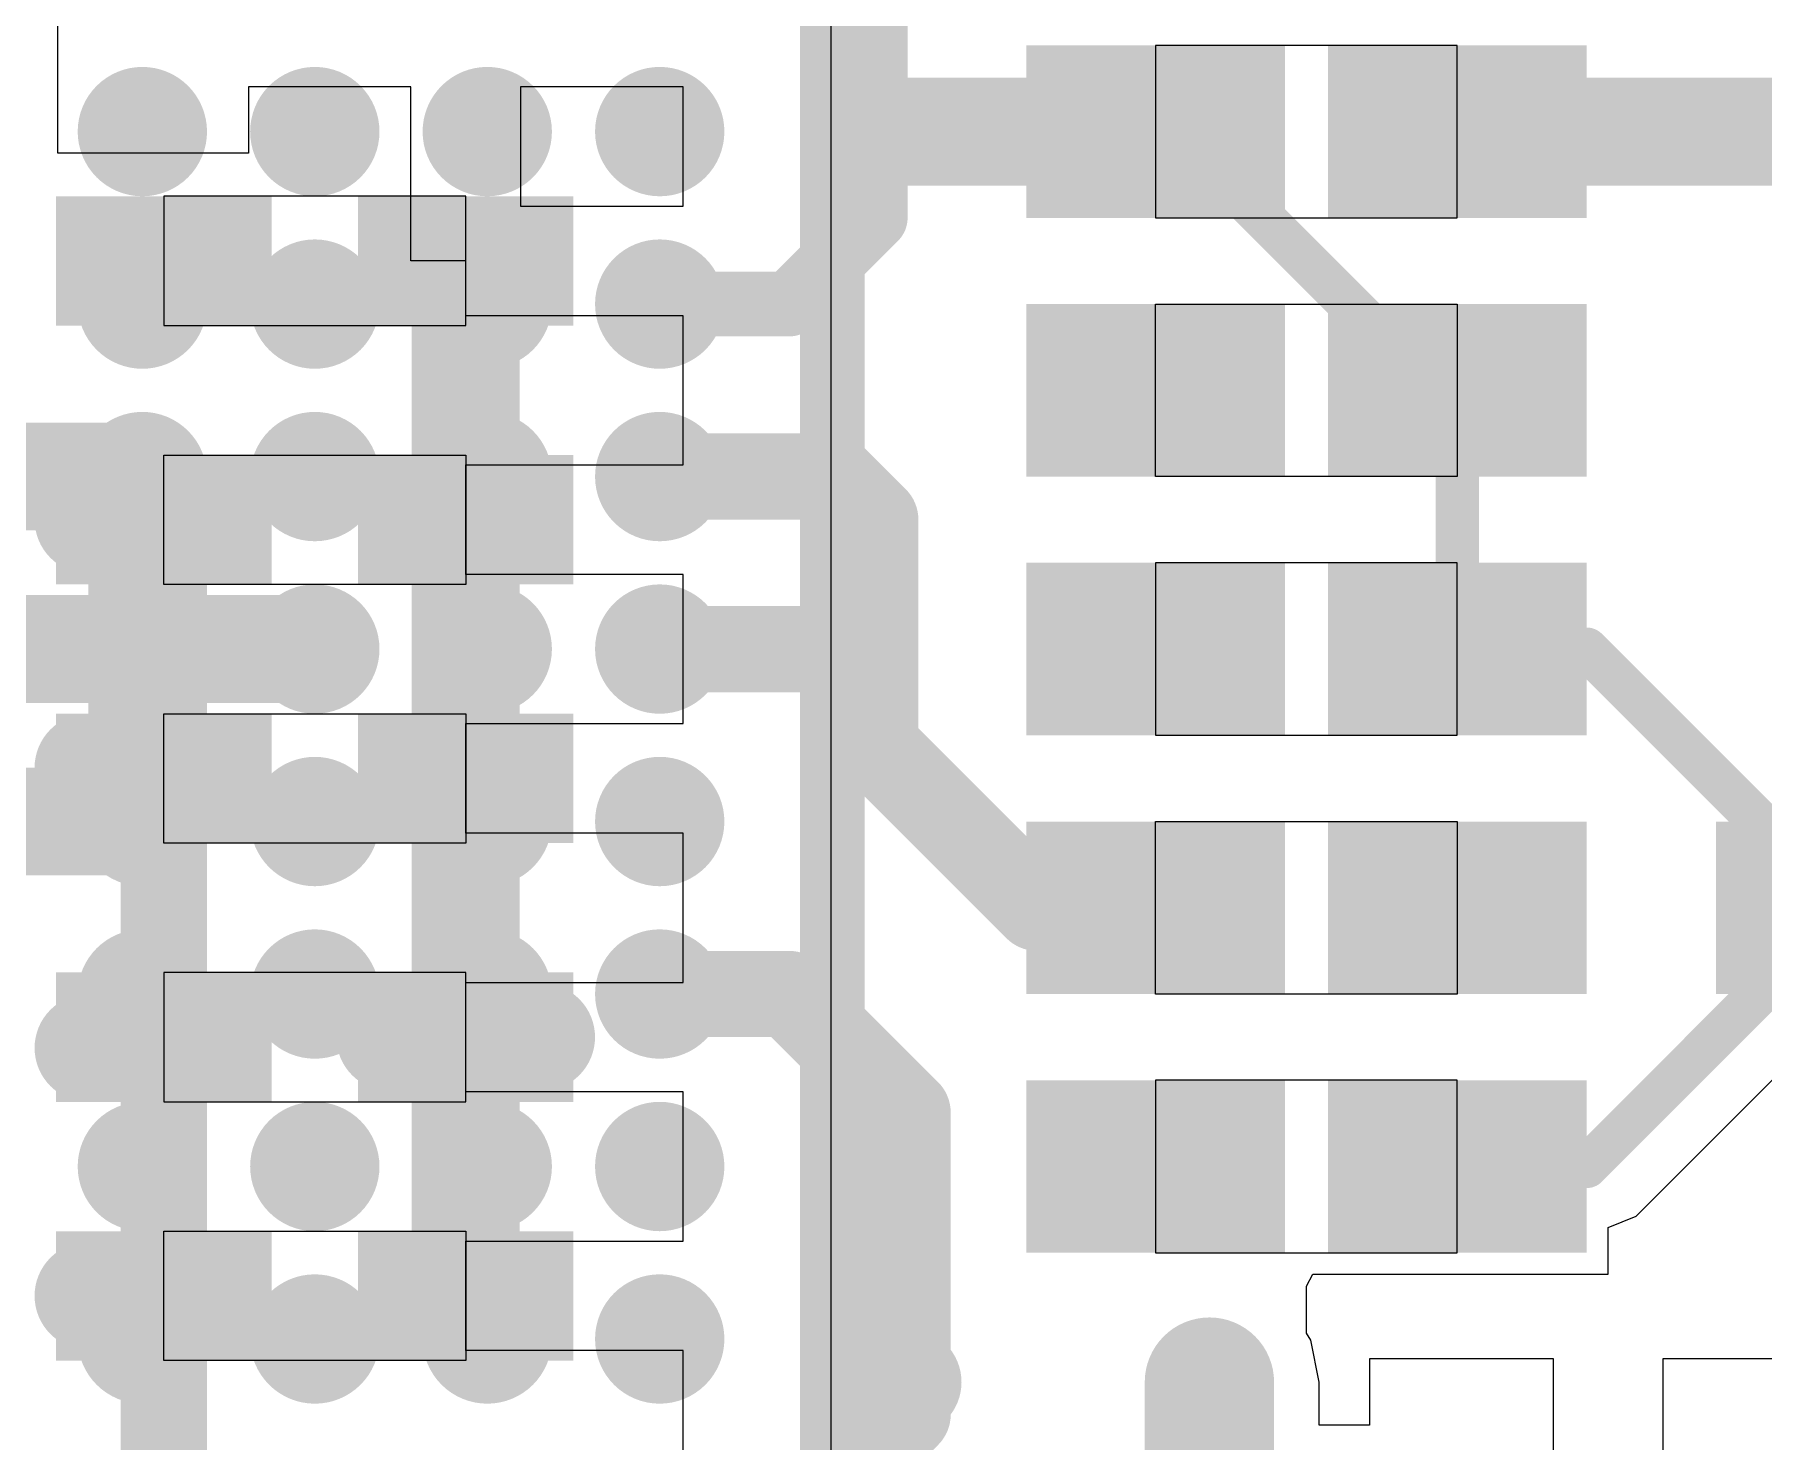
# Model space of a CAD drawing. Header units: millimetres. Extents: x 15 to 122, y 23 to 96.
# Drawn here: x 63.15 to 67.16, y 55.163 to 58.425 of the extents above; entities that cross this region are included whole.
import ezdxf

# ---------------------------------------------------------------- set-up
doc = ezdxf.new("R2010")
doc.units = ezdxf.units.MM
for name, color, linetype in [('Bottom Modules', 3, 'Continuous'), ('BottomLayer', 5, 'Continuous'), ('BottomPaste', 16, 'Continuous'), ('TopLayer', 1, 'Continuous'), ('TopOverlay', 2, 'Continuous'), ('TopPaste', 8, 'Continuous'), ('TopSolder', 216, 'Continuous'), ('Upper Modules', 80, 'Continuous')]:
    doc.layers.add(name, color=color, linetype=linetype)

msp = doc.modelspace()

# ---------------------------------------------------------------- linework, layer by layer
at = {"layer": 'Bottom Modules'}
for points in [[(64.15000377999999, 57.7499988), (64.15000377999999, 58.0499982), (63.45000263999999, 58.0499982), (63.45000263999999, 57.7499988)], [(63.45000263999999, 57.15), (63.45000263999999, 57.4499994), (64.15000377999999, 57.4499994), (64.15000377999999, 57.15)], [(64.15000377999999, 56.84999806), (64.15000377999999, 56.54999866), (63.45000263999999, 56.54999866), (63.45000263999999, 56.84999806)], [(64.15000377999999, 55.94999986), (64.15000377999999, 56.24999926), (63.45000263999999, 56.24999926), (63.45000263999999, 55.94999986)], [(63.45000263999999, 55.34999852), (63.45000263999999, 55.64999792), (64.15000377999999, 55.64999792), (64.15000377999999, 55.34999852)]]:
    msp.add_lwpolyline(points, close=True, dxfattribs=at)
at = {"layer": 'BottomLayer'}
for p, q in [((63.20400364, 58.149998), (63.20400364, 58.65400258)), ((64.02300378, 58.3039982), (63.64600428, 58.3039982)), ((63.64600428, 58.3039982), (63.64600428, 58.149998)), ((64.02300378, 57.8999985), (64.02300378, 58.3039982)), ((64.65400328, 58.3039982), (64.27700378, 58.3039982)), ((64.27700378, 58.3039982), (64.27700378, 58.0269985)), ((64.65400328, 58.0269985), (64.65400328, 58.3039982)), ((63.64600428, 58.149998), (63.20400364, 58.149998)), ((64.27700378, 58.0269985), (64.65400328, 58.0269985)), ((64.15000377999999, 57.8999985), (64.02300378, 57.8999985)), ((64.15000377999999, 57.7729985), (64.15000377999999, 57.8999985)), ((64.65400328, 57.7729985), (64.15000377999999, 57.7729985)), ((64.65400328, 57.4959988), (64.65400328, 57.7729985)), ((64.65400328, 57.4269997), (64.65400328, 57.4959988)), ((64.15000377999999, 57.1729997), (64.15000377999999, 57.4269997)), ((64.15000377999999, 57.4269997), (64.65400328, 57.4269997)), ((64.65400328, 57.1729997), (64.15000377999999, 57.1729997)), ((64.65400328, 56.89599999999999), (64.65400328, 57.1729997)), ((64.65400328, 56.82699836), (64.65400328, 56.89599999999999)), ((64.15000377999999, 56.57299836), (64.15000377999999, 56.82699836)), ((64.15000377999999, 56.82699836), (64.65400328, 56.82699836)), ((64.65400328, 56.57299836), (64.15000377999999, 56.57299836)), ((64.65400328, 56.29599866), (64.65400328, 56.57299836)), ((64.65400328, 56.22699956), (64.65400328, 56.29599866)), ((64.15000377999999, 55.97299956), (64.15000377999999, 56.22699956)), ((64.15000377999999, 56.22699956), (64.65400328, 56.22699956)), ((64.65400328, 55.97299956), (64.15000377999999, 55.97299956)), ((64.65400328, 55.69599985999999), (64.65400328, 55.97299956)), ((64.65400328, 55.62699822), (64.65400328, 55.69599985999999)), ((64.15000377999999, 55.37299822), (64.15000377999999, 55.62699822)), ((64.15000377999999, 55.62699822), (64.65400328, 55.62699822)), ((64.65400328, 55.37299822), (64.15000377999999, 55.37299822)), ((64.65400328, 55.09599851999999), (64.65400328, 55.37299822))]:
    msp.add_line(p, q, dxfattribs=at)
for points, const_width in [([(63.51250187999999, 57.90000104, 1), (63.63750036, 57.90000104, 1)], 0.12499848), ([(63.96250097999999, 57.90000104, 1), (64.08749945999999, 57.90000104, 1)], 0.12499848), ([(64.08750454, 57.8999985, 1), (64.21250302, 57.8999985, 1)], 0.12499848), ([(64.21250048, 57.90000104, 1), (64.33749895999999, 57.90000104, 1)], 0.12499848), ([(63.21250248, 57.29999969999999, 1), (63.33750096, 57.29999969999999, 1)], 0.12499848), ([(63.96250097999999, 57.30000224, 1), (64.08749945999999, 57.30000224, 1)], 0.12499848), ([(64.08750454, 57.29999969999999, 1), (64.21250302, 57.29999969999999, 1)], 0.12499848), ([(64.08750454, 57.29999969999999, 1), (64.21250302, 57.29999969999999, 1)], 0.12499848), ([(64.21250048, 57.29999969999999, 1), (64.33749895999999, 57.29999969999999, 1)], 0.12499848), ([(63.40000274, 57.29999969999999, 1), (63.50000254, 57.29999969999999, 1)], 0.0999998), ([(63.21250248, 56.72499958, 1), (63.33750096, 56.72499958, 1)], 0.12499848), ([(63.96250097999999, 56.7000009, 1), (64.08749945999999, 56.7000009, 1)], 0.12499848), ([(64.08750454, 56.69999836, 1), (64.21250302, 56.69999836, 1)], 0.12499848), ([(64.08750454, 56.69999836, 1), (64.21250302, 56.69999836, 1)], 0.12499848), ([(64.21250048, 56.7000009, 1), (64.33749895999999, 56.7000009, 1)], 0.12499848), ([(63.40000274, 56.69999836, 1), (63.50000254, 56.69999836, 1)], 0.0999998), ([(63.40000274, 56.69999836, 1), (63.50000254, 56.69999836, 1)], 0.0999998), ([(63.91250108, 56.09999955999999, 1), (64.03749956, 56.09999955999999, 1)], 0.12499848), ([(64.08750454, 56.09999955999999, 1), (64.21250302, 56.09999955999999, 1)], 0.12499848), ([(64.08750454, 56.09999955999999, 1), (64.21250302, 56.09999955999999, 1)], 0.12499848), ([(64.26250037999999, 56.09999955999999, 1), (64.38749886, 56.09999955999999, 1)], 0.12499848), ([(63.21250248, 56.07500088, 1), (63.33750096, 56.07500088, 1)], 0.12499848), ([(63.40000274, 56.09999955999999, 1), (63.50000254, 56.09999955999999, 1)], 0.0999998), ([(63.40000274, 56.09999955999999, 1), (63.50000254, 56.09999955999999, 1)], 0.0999998), ([(63.21250248, 55.50000076, 1), (63.33750096, 55.50000076, 1)], 0.12499848), ([(63.96250097999999, 55.50000076, 1), (64.08749945999999, 55.50000076, 1)], 0.12499848), ([(64.08750454, 55.49999821999999, 1), (64.21250302, 55.49999821999999, 1)], 0.12499848), ([(63.40000274, 55.49999821999999, 1), (63.50000254, 55.49999821999999, 1)], 0.0999998), ([(63.40000274, 55.49999821999999, 1), (63.50000254, 55.49999821999999, 1)], 0.0999998)]:
    msp.add_lwpolyline(points, format="xyb", close=True, dxfattribs=dict(at, const_width=const_width))
for points, const_width in [([(64.15000377999999, 57.29999969999999), (64.15000377999999, 57.8999985)], 0.2499995), ([(64.15000377999999, 56.69999836), (64.15000377999999, 57.29999969999999)], 0.2499995), ([(63.45000263999999, 56.69999836), (63.45000263999999, 57.29999969999999)], 0.1999996), ([(64.15000377999999, 56.09999955999999), (64.15000377999999, 56.69999836)], 0.2499995), ([(63.45000263999999, 56.09999955999999), (63.45000263999999, 56.69999836)], 0.1999996), ([(64.15000377999999, 55.49999821999999), (64.15000377999999, 56.09999955999999)], 0.2499995), ([(63.45000263999999, 55.49999821999999), (63.45000263999999, 56.09999955999999)], 0.1999996), ([(63.45000263999999, 54.70000236), (63.45000263999999, 55.49999821999999)], 0.1999996)]:
    msp.add_lwpolyline(points, dxfattribs=dict(at, const_width=const_width))
for points in [[(63.20000314, 58.0499982), (63.20000314, 57.7499988), (63.70000214, 58.0499982), (63.70000214, 57.7499988)], [(63.90000428, 58.0499982), (63.90000428, 57.7499988), (64.40000327999999, 58.0499982), (64.40000327999999, 57.7499988)], [(63.20000314, 57.4499994), (63.20000314, 57.15), (63.70000214, 57.4499994), (63.70000214, 57.15)], [(63.90000428, 57.4499994), (63.90000428, 57.15), (64.40000327999999, 57.4499994), (64.40000327999999, 57.15)], [(63.20000314, 56.84999806), (63.20000314, 56.54999866), (63.70000214, 56.84999806), (63.70000214, 56.54999866)], [(63.90000428, 56.84999806), (63.90000428, 56.54999866), (64.40000327999999, 56.84999806), (64.40000327999999, 56.54999866)], [(63.20000314, 56.24999926), (63.20000314, 55.94999986), (63.70000214, 56.24999926), (63.70000214, 55.94999986)], [(63.90000428, 56.24999926), (63.90000428, 55.94999986), (64.40000327999999, 56.24999926), (64.40000327999999, 55.94999986)], [(63.20000314, 55.64999792), (63.20000314, 55.34999852), (63.70000214, 55.64999792), (63.70000214, 55.34999852)], [(63.90000428, 55.64999792), (63.90000428, 55.34999852), (64.40000327999999, 55.64999792), (64.40000327999999, 55.34999852)]]:
    msp.add_solid(points, dxfattribs=at)
at = {"layer": 'BottomPaste'}
for points in [[(63.20000314, 58.0499982), (63.20000314, 57.7499988), (63.70000214, 58.0499982), (63.70000214, 57.7499988)], [(63.20000314, 58.0499982), (63.20000314, 57.7499988), (63.70000214, 58.0499982), (63.70000214, 57.7499988)], [(63.90000428, 58.0499982), (63.90000428, 57.7499988), (64.40000327999999, 58.0499982), (64.40000327999999, 57.7499988)], [(63.90000428, 58.0499982), (63.90000428, 57.7499988), (64.40000327999999, 58.0499982), (64.40000327999999, 57.7499988)], [(63.20000314, 57.4499994), (63.20000314, 57.15), (63.70000214, 57.4499994), (63.70000214, 57.15)], [(63.20000314, 57.4499994), (63.20000314, 57.15), (63.70000214, 57.4499994), (63.70000214, 57.15)], [(63.90000428, 57.4499994), (63.90000428, 57.15), (64.40000327999999, 57.4499994), (64.40000327999999, 57.15)], [(63.90000428, 57.4499994), (63.90000428, 57.15), (64.40000327999999, 57.4499994), (64.40000327999999, 57.15)], [(63.20000314, 56.84999806), (63.20000314, 56.54999866), (63.70000214, 56.84999806), (63.70000214, 56.54999866)], [(63.20000314, 56.84999806), (63.20000314, 56.54999866), (63.70000214, 56.84999806), (63.70000214, 56.54999866)], [(63.90000428, 56.84999806), (63.90000428, 56.54999866), (64.40000327999999, 56.84999806), (64.40000327999999, 56.54999866)], [(63.90000428, 56.84999806), (63.90000428, 56.54999866), (64.40000327999999, 56.84999806), (64.40000327999999, 56.54999866)], [(63.20000314, 56.24999926), (63.20000314, 55.94999986), (63.70000214, 56.24999926), (63.70000214, 55.94999986)], [(63.20000314, 56.24999926), (63.20000314, 55.94999986), (63.70000214, 56.24999926), (63.70000214, 55.94999986)], [(63.90000428, 56.24999926), (63.90000428, 55.94999986), (64.40000327999999, 56.24999926), (64.40000327999999, 55.94999986)], [(63.90000428, 56.24999926), (63.90000428, 55.94999986), (64.40000327999999, 56.24999926), (64.40000327999999, 55.94999986)], [(63.20000314, 55.64999792), (63.20000314, 55.34999852), (63.70000214, 55.64999792), (63.70000214, 55.34999852)], [(63.20000314, 55.64999792), (63.20000314, 55.34999852), (63.70000214, 55.64999792), (63.70000214, 55.34999852)], [(63.90000428, 55.64999792), (63.90000428, 55.34999852), (64.40000327999999, 55.64999792), (64.40000327999999, 55.34999852)], [(63.90000428, 55.64999792), (63.90000428, 55.34999852), (64.40000327999999, 55.64999792), (64.40000327999999, 55.34999852)]]:
    msp.add_solid(points, dxfattribs=at)
at = {"layer": 'TopLayer'}
for p, q in [((66.8648015, 55.68519216), (67.32961388, 56.15000454)), ((66.79999848, 55.65834943999999), (66.8648015, 55.68519216)), ((66.79999848, 55.54999812), (66.79999848, 55.65834943999999)), ((66.09999988, 55.52249754), (66.11469885999999, 55.54999812)), ((66.11469885999999, 55.54999812), (66.79999848, 55.54999812)), ((66.09999734, 55.41325467999999), (66.09999988, 55.52249754)), ((66.11049516, 55.39754478), (66.09999734, 55.41325467999999)), ((66.12989822, 55.30000115999999), (66.11049516, 55.39754478)), ((66.67300356, 55.3540041), (66.24600416, 55.3540041)), ((66.24600416, 55.3540041), (66.24600416, 55.20000644)), ((66.67300356, 54.8500046), (66.67300356, 55.3540041)), ((67.35400296, 55.3540041), (66.92700356, 55.3540041)), ((66.92700356, 55.3540041), (66.92700356, 54.97700459999999)), ((66.12989822, 55.2000039), (66.12989822, 55.30000115999999)), ((66.20000222, 55.20000898), (66.12989822, 55.2000039)), ((66.20000222, 55.20000644), (66.20000222, 55.20000898)), ((66.24600416, 55.20000644), (66.20000222, 55.20000644))]:
    msp.add_line(p, q, dxfattribs=at)
for points, const_width in [([(65.10000441999999, 58.20000297999999), (65.10000441999999, 58.54145518)], 0.1499997), ([(65.10000188, 58.20000044), (65.10000441999999, 58.20000297999999)], 0.2499995), ([(65.10000441999999, 58.20000297999999), (65.75000057999999, 58.20000297999999)], 0.2499995), ([(66.45000172, 58.20000297999999), (67.674998, 58.20000297999999)], 0.2499995), ([(65.10000188, 58.00000084), (65.10000188, 58.20000044)], 0.1499997), ([(64.60000034, 58.20000044), (64.60000034, 58.20000297999999)], 0.05999988), ([(65.79999794, 58.20000297999999), (65.83750103999999, 58.16249988)], 0.0999998), ([(65.83750103999999, 58.16249988), (66.39999166, 57.60000926)], 0.0999998), ([(64.90000228, 57.80000124), (65.10000188, 58.00000084)], 0.1499997), ([(64.60000034, 57.80000124), (64.90000228, 57.80000124)], 0.1499997), ([(66.39999166, 57.60000926), (66.45002204, 57.60000926)], 0.0999998), ([(66.45002204, 57.00002061999999), (66.45002204, 57.60000926)], 0.0999998), ([(63.000001, 57.40000204), (63.40000019999999, 57.40000204)], 0.2499995), ([(63.40000019999999, 57.00000283999999), (63.40000019999999, 57.40000204)], 0.2499995), ([(64.60000034, 57.40000204), (64.99999953999999, 57.40000204)], 0.1999996), ([(64.99999953999999, 57.40000204), (65.10000188, 57.29999969999999)], 0.1999996), ([(65.10000188, 57.0000003), (65.10000188, 57.29999969999999)], 0.1999996), ([(63.000001, 57.00000283999999), (63.40000019999999, 57.00000283999999)], 0.2499995), ([(63.40000019999999, 57.00000283999999), (63.7999994, 57.00000283999999)], 0.2499995), ([(63.40000019999999, 56.60000364), (63.40000019999999, 57.00000283999999)], 0.2499995), ([(64.60000034, 57.00000283999999), (65.09999934, 57.00000283999999)], 0.1999996), ([(65.09999934, 57.00000283999999), (65.10000188, 57.0000003)], 0.1999996), ([(65.10000188, 56.77499948), (65.10000188, 57.0000003)], 0.1999996), ([(66.45000172, 57.0000003), (66.45002204, 57.00002061999999)], 0.0999998), ([(66.45000172, 57.0000003), (66.7500062, 57.0000003)], 0.0999998), ([(66.7500062, 57.0000003), (67.35000246, 56.40000404)], 0.0999998), ([(65.10000188, 56.77499948), (65.47500748, 56.39999388)], 0.1999996), ([(63.000001, 56.60000364), (63.40000019999999, 56.60000364)], 0.2499995), ([(66.4499941, 56.39999388), (66.45000172, 56.40000149999999)], 0.2499995), ([(65.47500748, 56.39999388), (65.7500209, 56.39999388)], 0.1999996), ([(66.74999604, 55.79999762), (67.35000246, 56.40000404)], 0.0999998), ([(64.60000034, 56.2000019), (64.89999974, 56.2000019)], 0.1999996), ([(64.89999974, 56.2000019), (65.17500045999999, 55.92500118)], 0.1999996), ([(65.17500045999999, 55.30000115999999), (65.17500045999999, 55.92500118)], 0.1999996), ([(66.44999917999999, 55.79999762), (66.74999604, 55.79999762)], 0.0999998), ([(63.40000019999999, 55.40000096), (63.40000019999999, 55.4000035)], 0.05999988), ([(64.20000114, 55.40000096), (64.20000114, 55.4000035)], 0.05999988), ([(65.87500159999999, 54.92500318), (65.87500159999999, 55.30000115999999)], 0.2999994), ([(65.17500045999999, 55.22500004), (65.17500045999999, 55.30000115999999)], 0.1999996), ([(64.95000218, 55.00000176), (65.17500045999999, 55.22500004)], 0.1999996)]:
    msp.add_lwpolyline(points, dxfattribs=dict(at, const_width=const_width))
for points, const_width in [([(63.32500161999999, 58.20000297999999, 1), (63.47499878, 58.20000297999999, 1)], 0.1499997), ([(63.72500082, 58.20000297999999, 1), (63.87499798, 58.20000297999999, 1)], 0.1499997), ([(64.12500256, 58.20000297999999, 1), (64.27499972, 58.20000297999999, 1)], 0.1499997), ([(64.52500176, 58.20000297999999, 1), (64.67499892, 58.20000297999999, 1)], 0.1499997), ([(63.33750096, 58.20000297999999, 1), (63.46249943999999, 58.20000297999999, 1)], 0.12499848), ([(63.73750016, 58.20000297999999, 1), (63.86249864, 58.20000297999999, 1)], 0.12499848), ([(64.13750189999999, 58.20000044, 1), (64.26250037999999, 58.20000044, 1)], 0.12499848), ([(64.5375011, 58.20000044, 1), (64.66249958, 58.20000044, 1)], 0.12499848), ([(65.03750264, 58.20000044, 1), (65.16250112, 58.20000044, 1)], 0.12499848), ([(65.03750518, 58.20000297999999, 1), (65.16250366, 58.20000297999999, 1)], 0.12499848), ([(65.03750518, 58.20000297999999, 1), (65.16250366, 58.20000297999999, 1)], 0.12499848), ([(65.68750134, 58.20000297999999, 1), (65.81249982, 58.20000297999999, 1)], 0.12499848), ([(65.81250236, 58.20000044, 1), (65.93750084, 58.20000044, 1)], 0.12499848), ([(66.38750248, 58.20000297999999, 1), (66.51250096, 58.20000297999999, 1)], 0.12499848), ([(66.61250076, 58.20000044, 1), (66.73749923999999, 58.20000044, 1)], 0.12499848), ([(67.2125021, 58.20000044, 1), (67.33750058, 58.20000044, 1)], 0.12499848), ([(65.06250132, 58.20000044, 1), (65.13750243999999, 58.20000044, 1)], 0.07499858), ([(65.06250385999999, 58.20000297999999, 1), (65.13750498, 58.20000297999999, 1)], 0.07499858), ([(64.58500164, 58.20000297999999, 1), (64.61499904, 58.20000297999999, 1)], 0.02999994), ([(64.58500164, 58.20000044, 1), (64.61499904, 58.20000044, 1)], 0.02999994), ([(65.77499926, 58.20000297999999, 1), (65.82499662, 58.20000297999999, 1)], 0.0499999), ([(65.81250236, 58.16249988, 1), (65.86249972, 58.16249988, 1)], 0.0499999), ([(65.81250236, 58.16249988, 1), (65.86249972, 58.16249988, 1)], 0.0499999), ([(65.06250132, 58.00000084, 1), (65.13750243999999, 58.00000084, 1)], 0.07499858), ([(65.06250132, 58.00000084, 1), (65.13750243999999, 58.00000084, 1)], 0.07499858), ([(63.32500161999999, 57.80000124, 1), (63.47499878, 57.80000124, 1)], 0.1499997), ([(63.72500082, 57.80000124, 1), (63.87499798, 57.80000124, 1)], 0.1499997), ([(64.12500256, 57.80000124, 1), (64.27499972, 57.80000124, 1)], 0.1499997), ([(64.52500176, 57.80000124, 1), (64.67499892, 57.80000124, 1)], 0.1499997), ([(63.33750096, 57.80000124, 1), (63.46249943999999, 57.80000124, 1)], 0.12499848), ([(63.73750269999999, 57.80000124, 1), (63.86250118, 57.80000124, 1)], 0.12499848), ([(64.13750189999999, 57.80000124, 1), (64.26250037999999, 57.80000124, 1)], 0.12499848), ([(64.56249978, 57.80000124, 1), (64.63750089999999, 57.80000124, 1)], 0.07499858), ([(64.86250172, 57.80000124, 1), (64.93750284, 57.80000124, 1)], 0.07499858), ([(64.86250172, 57.80000124, 1), (64.93750284, 57.80000124, 1)], 0.07499858), ([(65.6874988, 57.60000926, 1), (65.81249728, 57.60000926, 1)], 0.12499848), ([(66.37499298, 57.60000926, 1), (66.42499034, 57.60000926, 1)], 0.0499999), ([(66.37499298, 57.60000926, 1), (66.42499034, 57.60000926, 1)], 0.0499999), ([(66.42502336, 57.60000926, 1), (66.47502071999999, 57.60000926, 1)], 0.0499999), ([(66.42502336, 57.60000926, 1), (66.47502071999999, 57.60000926, 1)], 0.0499999), ([(63.32500161999999, 57.40000204, 1), (63.47499878, 57.40000204, 1)], 0.1499997), ([(63.72500082, 57.40000204, 1), (63.87499798, 57.40000204, 1)], 0.1499997), ([(64.12500256, 57.40000204, 1), (64.27499972, 57.40000204, 1)], 0.1499997), ([(64.52500176, 57.40000204, 1), (64.67499892, 57.40000204, 1)], 0.1499997), ([(63.33750096, 57.40000204, 1), (63.46249943999999, 57.40000204, 1)], 0.12499848), ([(63.33750096, 57.40000204, 1), (63.46249943999999, 57.40000204, 1)], 0.12499848), ([(63.33750096, 57.40000204, 1), (63.46249943999999, 57.40000204, 1)], 0.12499848), ([(63.73750269999999, 57.40000204, 1), (63.86250118, 57.40000204, 1)], 0.12499848), ([(64.13750189999999, 57.40000204, 1), (64.26250037999999, 57.40000204, 1)], 0.12499848), ([(64.55000043999999, 57.40000204, 1), (64.65000024, 57.40000204, 1)], 0.0999998), ([(64.94999964, 57.40000204, 1), (65.04999944, 57.40000204, 1)], 0.0999998), ([(64.94999964, 57.40000204, 1), (65.04999944, 57.40000204, 1)], 0.0999998), ([(65.05000197999999, 57.29999969999999, 1), (65.15000178, 57.29999969999999, 1)], 0.0999998), ([(65.05000197999999, 57.29999969999999, 1), (65.15000178, 57.29999969999999, 1)], 0.0999998), ([(63.32500161999999, 57.00000283999999, 1), (63.47499878, 57.00000283999999, 1)], 0.1499997), ([(63.72500082, 57.00000283999999, 1), (63.87499798, 57.00000283999999, 1)], 0.1499997), ([(64.12500256, 57.00000283999999, 1), (64.27499972, 57.00000283999999, 1)], 0.1499997), ([(64.52500176, 57.00000283999999, 1), (64.67499892, 57.00000283999999, 1)], 0.1499997), ([(63.33750096, 57.00000283999999, 1), (63.46249943999999, 57.00000283999999, 1)], 0.12499848), ([(63.33750096, 57.00000283999999, 1), (63.46249943999999, 57.00000283999999, 1)], 0.12499848), ([(63.33750096, 57.00000283999999, 1), (63.46249943999999, 57.00000283999999, 1)], 0.12499848), ([(63.33750096, 57.00000283999999, 1), (63.46249943999999, 57.00000283999999, 1)], 0.12499848), ([(63.33750096, 57.0000003, 1), (63.46249943999999, 57.0000003, 1)], 0.12499848), ([(63.73750016, 57.00000283999999, 1), (63.86249864, 57.00000283999999, 1)], 0.12499848), ([(63.73750016, 57.0000003, 1), (63.86249864, 57.0000003, 1)], 0.12499848), ([(64.13750189999999, 57.0000003, 1), (64.26250037999999, 57.0000003, 1)], 0.12499848), ([(65.66250266, 57.0000003, 1), (65.78750114, 57.0000003, 1)], 0.12499848), ([(64.55000043999999, 57.00000283999999, 1), (64.65000024, 57.00000283999999, 1)], 0.0999998), ([(65.04999944, 57.00000283999999, 1), (65.14999924, 57.00000283999999, 1)], 0.0999998), ([(65.04999944, 57.00000283999999, 1), (65.14999924, 57.00000283999999, 1)], 0.0999998), ([(65.05000197999999, 57.0000003, 1), (65.15000178, 57.0000003, 1)], 0.0999998), ([(65.05000197999999, 57.0000003, 1), (65.15000178, 57.0000003, 1)], 0.0999998), ([(65.05000197999999, 57.0000003, 1), (65.15000178, 57.0000003, 1)], 0.0999998), ([(66.42500303999999, 57.0000003, 1), (66.4750004, 57.0000003, 1)], 0.0499999), ([(66.42500303999999, 57.0000003, 1), (66.4750004, 57.0000003, 1)], 0.0499999), ([(66.42502336, 57.00002061999999, 1), (66.47502071999999, 57.00002061999999, 1)], 0.0499999), ([(66.42502336, 57.00002061999999, 1), (66.47502071999999, 57.00002061999999, 1)], 0.0499999), ([(66.72500751999999, 57.0000003, 1), (66.77500488, 57.0000003, 1)], 0.0499999), ([(66.72500751999999, 57.0000003, 1), (66.77500488, 57.0000003, 1)], 0.0499999), ([(65.05000197999999, 56.77499948, 1), (65.15000178, 56.77499948, 1)], 0.0999998), ([(65.05000197999999, 56.77499948, 1), (65.15000178, 56.77499948, 1)], 0.0999998), ([(63.32500161999999, 56.60000364, 1), (63.47499878, 56.60000364, 1)], 0.1499997), ([(63.72500082, 56.60000364, 1), (63.87499798, 56.60000364, 1)], 0.1499997), ([(64.12500256, 56.60000364, 1), (64.27499972, 56.60000364, 1)], 0.1499997), ([(64.52500176, 56.60000364, 1), (64.67499892, 56.60000364, 1)], 0.1499997), ([(63.33750096, 56.60000364, 1), (63.46249943999999, 56.60000364, 1)], 0.12499848), ([(63.33750096, 56.60000364, 1), (63.46249943999999, 56.60000364, 1)], 0.12499848), ([(63.33750096, 56.6000011, 1), (63.46249943999999, 56.6000011, 1)], 0.12499848), ([(63.73750016, 56.60000364, 1), (63.86249864, 56.60000364, 1)], 0.12499848), ([(64.13750189999999, 56.60000364, 1), (64.26250037999999, 56.60000364, 1)], 0.12499848), ([(64.5375011, 56.60000364, 1), (64.66249958, 56.60000364, 1)], 0.12499848), ([(65.68752166, 56.39999388, 1), (65.81252013999999, 56.39999388, 1)], 0.12499848), ([(66.38749485999999, 56.39999388, 1), (66.51249333999999, 56.39999388, 1)], 0.12499848), ([(66.38750248, 56.40000149999999, 1), (66.51250096, 56.40000149999999, 1)], 0.12499848), ([(66.38750248, 56.40000149999999, 1), (66.51250096, 56.40000149999999, 1)], 0.12499848), ([(65.42500758, 56.39999388, 1), (65.52500737999999, 56.39999388, 1)], 0.0999998), ([(65.42500758, 56.39999388, 1), (65.52500737999999, 56.39999388, 1)], 0.0999998), ([(65.70002099999999, 56.39999388, 1), (65.8000208, 56.39999388, 1)], 0.0999998), ([(63.32500161999999, 56.2000019, 1), (63.47499878, 56.2000019, 1)], 0.1499997), ([(63.72500082, 56.2000019, 1), (63.87499798, 56.2000019, 1)], 0.1499997), ([(64.12500256, 56.2000019, 1), (64.27499972, 56.2000019, 1)], 0.1499997), ([(64.52500176, 56.2000019, 1), (64.67499892, 56.2000019, 1)], 0.1499997), ([(63.73750016, 56.2000019, 1), (63.86249864, 56.2000019, 1)], 0.12499848), ([(64.13750189999999, 56.2000019, 1), (64.26250037999999, 56.2000019, 1)], 0.12499848), ([(64.55000043999999, 56.2000019, 1), (64.65000024, 56.2000019, 1)], 0.0999998), ([(64.84999984, 56.2000019, 1), (64.94999964, 56.2000019, 1)], 0.0999998), ([(64.84999984, 56.2000019, 1), (64.94999964, 56.2000019, 1)], 0.0999998), ([(65.12500055999999, 55.92500118, 1), (65.22500036, 55.92500118, 1)], 0.0999998), ([(65.12500055999999, 55.92500118, 1), (65.22500036, 55.92500118, 1)], 0.0999998), ([(63.32500161999999, 55.8000027, 1), (63.47499878, 55.8000027, 1)], 0.1499997), ([(63.72500082, 55.8000027, 1), (63.87499798, 55.8000027, 1)], 0.1499997), ([(64.12500256, 55.8000027, 1), (64.27499972, 55.8000027, 1)], 0.1499997), ([(64.52500176, 55.8000027, 1), (64.67499892, 55.8000027, 1)], 0.1499997), ([(63.33750096, 55.8000027, 1), (63.46249943999999, 55.8000027, 1)], 0.12499848), ([(63.73750016, 55.8000027, 1), (63.86249864, 55.8000027, 1)], 0.12499848), ([(64.13750189999999, 55.8000027, 1), (64.26250037999999, 55.8000027, 1)], 0.12499848), ([(64.5375011, 55.80000016, 1), (64.66249958, 55.80000016, 1)], 0.12499848), ([(65.6874988, 55.79999762, 1), (65.81249728, 55.79999762, 1)], 0.12499848), ([(66.4250005, 55.79999762, 1), (66.47499786, 55.79999762, 1)], 0.0499999), ([(66.72499736, 55.79999762, 1), (66.77499472, 55.79999762, 1)], 0.0499999), ([(66.72499736, 55.79999762, 1), (66.77499472, 55.79999762, 1)], 0.0499999), ([(63.32500161999999, 55.4000035, 1), (63.47499878, 55.4000035, 1)], 0.1499997), ([(63.72500082, 55.4000035, 1), (63.87499798, 55.4000035, 1)], 0.1499997), ([(64.12500256, 55.4000035, 1), (64.27499972, 55.4000035, 1)], 0.1499997), ([(64.52500176, 55.4000035, 1), (64.67499892, 55.4000035, 1)], 0.1499997), ([(63.33750096, 55.40000096, 1), (63.46249943999999, 55.40000096, 1)], 0.12499848), ([(63.73750016, 55.4000035, 1), (63.86249864, 55.4000035, 1)], 0.12499848), ([(64.13750189999999, 55.40000096, 1), (64.26250037999999, 55.40000096, 1)], 0.12499848), ([(64.5375011, 55.40000096, 1), (64.66249958, 55.40000096, 1)], 0.12499848), ([(63.38500149999999, 55.4000035, 1), (63.41499889999999, 55.4000035, 1)], 0.02999994), ([(63.38500149999999, 55.40000096, 1), (63.41499889999999, 55.40000096, 1)], 0.02999994), ([(64.18500243999999, 55.4000035, 1), (64.21499983999999, 55.4000035, 1)], 0.02999994), ([(64.18500243999999, 55.40000096, 1), (64.21499983999999, 55.40000096, 1)], 0.02999994), ([(65.11250122, 55.30000115999999, 1), (65.2374997, 55.30000115999999, 1)], 0.12499848), ([(65.80000301999999, 55.30000115999999, 1), (65.95000017999999, 55.30000115999999, 1)], 0.1499997), ([(65.81250236, 55.30000115999999, 1), (65.93750084, 55.30000115999999, 1)], 0.12499848), ([(65.12500055999999, 55.30000115999999, 1), (65.22500036, 55.30000115999999, 1)], 0.0999998), ([(65.12500055999999, 55.30000115999999, 1), (65.22500036, 55.30000115999999, 1)], 0.0999998), ([(65.12500055999999, 55.22500004, 1), (65.22500036, 55.22500004, 1)], 0.0999998), ([(65.12500055999999, 55.22500004, 1), (65.22500036, 55.22500004, 1)], 0.0999998)]:
    msp.add_lwpolyline(points, format="xyb", close=True, dxfattribs=dict(at, const_width=const_width))
for points in [[(66.00000007999999, 58.05000328), (66.00000007999999, 58.35000268), (65.50000107999999, 58.05000328), (65.50000107999999, 58.35000268)], [(66.70000121999999, 58.05000328), (66.70000121999999, 58.35000268), (66.20000222, 58.05000328), (66.20000222, 58.35000268)], [(65.49999853999999, 57.75000896), (65.49999853999999, 57.45000956), (65.99999754, 57.75000896), (65.99999754, 57.45000956)], [(66.20002253999999, 57.75000896), (66.20002253999999, 57.45000956), (66.70002154, 57.75000896), (66.70002154, 57.45000956)], [(65.50000107999999, 57.15), (65.50000107999999, 56.85000059999999), (66.00000007999999, 57.15), (66.00000007999999, 56.85000059999999)], [(66.20000222, 57.15), (66.20000222, 56.85000059999999), (66.70000121999999, 57.15), (66.70000121999999, 56.85000059999999)], [(66.0000204, 56.24999417999999), (66.0000204, 56.54999358), (65.5000214, 56.24999417999999), (65.5000214, 56.54999358)], [(66.6999936, 56.24999417999999), (66.6999936, 56.54999358), (66.1999946, 56.24999417999999), (66.1999946, 56.54999358)], [(67.60000196, 56.25000434), (67.60000196, 56.55000373999999), (67.10000296, 56.25000434), (67.10000296, 56.55000373999999)], [(65.49999853999999, 55.94999731999999), (65.49999853999999, 55.64999792), (65.99999754, 55.94999731999999), (65.99999754, 55.64999792)], [(66.19999967999999, 55.94999731999999), (66.19999967999999, 55.64999792), (66.69999868, 55.94999731999999), (66.69999868, 55.64999792)]]:
    msp.add_solid(points, dxfattribs=at)
at = {"layer": 'TopOverlay', "const_width": 0.1499997}
msp.add_lwpolyline([(65.00000208, 53.30000516), (65.00000208, 67.00000315999999)], dxfattribs=at)
at = {"layer": 'TopPaste', "const_width": 0.1499997}
for points in [[(63.32500161999999, 58.20000297999999, 1), (63.47499878, 58.20000297999999, 1)], [(63.32500161999999, 58.20000297999999, 1), (63.47499878, 58.20000297999999, 1)], [(63.72500082, 58.20000297999999, 1), (63.87499798, 58.20000297999999, 1)], [(63.72500082, 58.20000297999999, 1), (63.87499798, 58.20000297999999, 1)], [(64.12500256, 58.20000297999999, 1), (64.27499972, 58.20000297999999, 1)], [(64.12500256, 58.20000297999999, 1), (64.27499972, 58.20000297999999, 1)], [(64.52500176, 58.20000297999999, 1), (64.67499892, 58.20000297999999, 1)], [(64.52500176, 58.20000297999999, 1), (64.67499892, 58.20000297999999, 1)], [(63.32500161999999, 57.80000124, 1), (63.47499878, 57.80000124, 1)], [(63.32500161999999, 57.80000124, 1), (63.47499878, 57.80000124, 1)], [(63.72500082, 57.80000124, 1), (63.87499798, 57.80000124, 1)], [(63.72500082, 57.80000124, 1), (63.87499798, 57.80000124, 1)], [(64.12500256, 57.80000124, 1), (64.27499972, 57.80000124, 1)], [(64.12500256, 57.80000124, 1), (64.27499972, 57.80000124, 1)], [(64.52500176, 57.80000124, 1), (64.67499892, 57.80000124, 1)], [(64.52500176, 57.80000124, 1), (64.67499892, 57.80000124, 1)], [(63.32500161999999, 57.40000204, 1), (63.47499878, 57.40000204, 1)], [(63.32500161999999, 57.40000204, 1), (63.47499878, 57.40000204, 1)], [(63.72500082, 57.40000204, 1), (63.87499798, 57.40000204, 1)], [(63.72500082, 57.40000204, 1), (63.87499798, 57.40000204, 1)], [(64.12500256, 57.40000204, 1), (64.27499972, 57.40000204, 1)], [(64.12500256, 57.40000204, 1), (64.27499972, 57.40000204, 1)], [(64.52500176, 57.40000204, 1), (64.67499892, 57.40000204, 1)], [(64.52500176, 57.40000204, 1), (64.67499892, 57.40000204, 1)], [(63.32500161999999, 57.00000283999999, 1), (63.47499878, 57.00000283999999, 1)], [(63.32500161999999, 57.00000283999999, 1), (63.47499878, 57.00000283999999, 1)], [(63.72500082, 57.00000283999999, 1), (63.87499798, 57.00000283999999, 1)], [(63.72500082, 57.00000283999999, 1), (63.87499798, 57.00000283999999, 1)], [(64.12500256, 57.00000283999999, 1), (64.27499972, 57.00000283999999, 1)], [(64.12500256, 57.00000283999999, 1), (64.27499972, 57.00000283999999, 1)], [(64.52500176, 57.00000283999999, 1), (64.67499892, 57.00000283999999, 1)], [(64.52500176, 57.00000283999999, 1), (64.67499892, 57.00000283999999, 1)], [(63.32500161999999, 56.60000364, 1), (63.47499878, 56.60000364, 1)], [(63.32500161999999, 56.60000364, 1), (63.47499878, 56.60000364, 1)], [(63.72500082, 56.60000364, 1), (63.87499798, 56.60000364, 1)], [(63.72500082, 56.60000364, 1), (63.87499798, 56.60000364, 1)], [(64.12500256, 56.60000364, 1), (64.27499972, 56.60000364, 1)], [(64.12500256, 56.60000364, 1), (64.27499972, 56.60000364, 1)], [(64.52500176, 56.60000364, 1), (64.67499892, 56.60000364, 1)], [(64.52500176, 56.60000364, 1), (64.67499892, 56.60000364, 1)], [(63.32500161999999, 56.2000019, 1), (63.47499878, 56.2000019, 1)], [(63.32500161999999, 56.2000019, 1), (63.47499878, 56.2000019, 1)], [(63.72500082, 56.2000019, 1), (63.87499798, 56.2000019, 1)], [(63.72500082, 56.2000019, 1), (63.87499798, 56.2000019, 1)], [(64.12500256, 56.2000019, 1), (64.27499972, 56.2000019, 1)], [(64.12500256, 56.2000019, 1), (64.27499972, 56.2000019, 1)], [(64.52500176, 56.2000019, 1), (64.67499892, 56.2000019, 1)], [(64.52500176, 56.2000019, 1), (64.67499892, 56.2000019, 1)], [(63.32500161999999, 55.8000027, 1), (63.47499878, 55.8000027, 1)], [(63.32500161999999, 55.8000027, 1), (63.47499878, 55.8000027, 1)], [(63.72500082, 55.8000027, 1), (63.87499798, 55.8000027, 1)], [(63.72500082, 55.8000027, 1), (63.87499798, 55.8000027, 1)], [(64.12500256, 55.8000027, 1), (64.27499972, 55.8000027, 1)], [(64.12500256, 55.8000027, 1), (64.27499972, 55.8000027, 1)], [(64.52500176, 55.8000027, 1), (64.67499892, 55.8000027, 1)], [(64.52500176, 55.8000027, 1), (64.67499892, 55.8000027, 1)], [(63.32500161999999, 55.4000035, 1), (63.47499878, 55.4000035, 1)], [(63.32500161999999, 55.4000035, 1), (63.47499878, 55.4000035, 1)], [(63.72500082, 55.4000035, 1), (63.87499798, 55.4000035, 1)], [(63.72500082, 55.4000035, 1), (63.87499798, 55.4000035, 1)], [(64.12500256, 55.4000035, 1), (64.27499972, 55.4000035, 1)], [(64.12500256, 55.4000035, 1), (64.27499972, 55.4000035, 1)], [(64.52500176, 55.4000035, 1), (64.67499892, 55.4000035, 1)], [(64.52500176, 55.4000035, 1), (64.67499892, 55.4000035, 1)]]:
    msp.add_lwpolyline(points, format="xyb", close=True, dxfattribs=at)
at = {"layer": 'TopPaste'}
for points in [[(66.00000007999999, 58.05000328), (66.00000007999999, 58.35000268), (65.50000107999999, 58.05000328), (65.50000107999999, 58.35000268)], [(66.00000007999999, 58.05000328), (66.00000007999999, 58.35000268), (65.50000107999999, 58.05000328), (65.50000107999999, 58.35000268)], [(66.70000121999999, 58.05000328), (66.70000121999999, 58.35000268), (66.20000222, 58.05000328), (66.20000222, 58.35000268)], [(66.70000121999999, 58.05000328), (66.70000121999999, 58.35000268), (66.20000222, 58.05000328), (66.20000222, 58.35000268)], [(65.49999853999999, 57.75000896), (65.49999853999999, 57.45000956), (65.99999754, 57.75000896), (65.99999754, 57.45000956)], [(65.49999853999999, 57.75000896), (65.49999853999999, 57.45000956), (65.99999754, 57.75000896), (65.99999754, 57.45000956)], [(66.20002253999999, 57.75000896), (66.20002253999999, 57.45000956), (66.70002154, 57.75000896), (66.70002154, 57.45000956)], [(66.20002253999999, 57.75000896), (66.20002253999999, 57.45000956), (66.70002154, 57.75000896), (66.70002154, 57.45000956)], [(65.50000107999999, 57.15), (65.50000107999999, 56.85000059999999), (66.00000007999999, 57.15), (66.00000007999999, 56.85000059999999)], [(65.50000107999999, 57.15), (65.50000107999999, 56.85000059999999), (66.00000007999999, 57.15), (66.00000007999999, 56.85000059999999)], [(66.20000222, 57.15), (66.20000222, 56.85000059999999), (66.70000121999999, 57.15), (66.70000121999999, 56.85000059999999)], [(66.20000222, 57.15), (66.20000222, 56.85000059999999), (66.70000121999999, 57.15), (66.70000121999999, 56.85000059999999)], [(66.0000204, 56.24999417999999), (66.0000204, 56.54999358), (65.5000214, 56.24999417999999), (65.5000214, 56.54999358)], [(66.0000204, 56.24999417999999), (66.0000204, 56.54999358), (65.5000214, 56.24999417999999), (65.5000214, 56.54999358)], [(66.6999936, 56.24999417999999), (66.6999936, 56.54999358), (66.1999946, 56.24999417999999), (66.1999946, 56.54999358)], [(66.6999936, 56.24999417999999), (66.6999936, 56.54999358), (66.1999946, 56.24999417999999), (66.1999946, 56.54999358)], [(67.60000196, 56.25000434), (67.60000196, 56.55000373999999), (67.10000296, 56.25000434), (67.10000296, 56.55000373999999)], [(67.60000196, 56.25000434), (67.60000196, 56.55000373999999), (67.10000296, 56.25000434), (67.10000296, 56.55000373999999)], [(65.49999853999999, 55.94999731999999), (65.49999853999999, 55.64999792), (65.99999754, 55.94999731999999), (65.99999754, 55.64999792)], [(65.49999853999999, 55.94999731999999), (65.49999853999999, 55.64999792), (65.99999754, 55.94999731999999), (65.99999754, 55.64999792)], [(66.19999967999999, 55.94999731999999), (66.19999967999999, 55.64999792), (66.69999868, 55.94999731999999), (66.69999868, 55.64999792)], [(66.19999967999999, 55.94999731999999), (66.19999967999999, 55.64999792), (66.69999868, 55.94999731999999), (66.69999868, 55.64999792)]]:
    msp.add_solid(points, dxfattribs=at)
at = {"layer": 'TopSolder', "const_width": 0.10999978}
for points in [[(63.34500157999999, 58.20000297999999, 1), (63.45499881999999, 58.20000297999999, 1)], [(63.34500157999999, 58.20000297999999, 1), (63.45499881999999, 58.20000297999999, 1)], [(63.74500078, 58.20000297999999, 1), (63.85499802, 58.20000297999999, 1)], [(63.74500078, 58.20000297999999, 1), (63.85499802, 58.20000297999999, 1)], [(64.14500251999999, 58.20000297999999, 1), (64.25499975999999, 58.20000297999999, 1)], [(64.14500251999999, 58.20000297999999, 1), (64.25499975999999, 58.20000297999999, 1)], [(64.54500172, 58.20000297999999, 1), (64.65499896, 58.20000297999999, 1)], [(64.54500172, 58.20000297999999, 1), (64.65499896, 58.20000297999999, 1)], [(63.34500157999999, 57.80000124, 1), (63.45499881999999, 57.80000124, 1)], [(63.34500157999999, 57.80000124, 1), (63.45499881999999, 57.80000124, 1)], [(63.74500078, 57.80000124, 1), (63.85499802, 57.80000124, 1)], [(63.74500078, 57.80000124, 1), (63.85499802, 57.80000124, 1)], [(64.14500251999999, 57.80000124, 1), (64.25499975999999, 57.80000124, 1)], [(64.14500251999999, 57.80000124, 1), (64.25499975999999, 57.80000124, 1)], [(64.54500172, 57.80000124, 1), (64.65499896, 57.80000124, 1)], [(64.54500172, 57.80000124, 1), (64.65499896, 57.80000124, 1)], [(63.34500157999999, 57.40000204, 1), (63.45499881999999, 57.40000204, 1)], [(63.34500157999999, 57.40000204, 1), (63.45499881999999, 57.40000204, 1)], [(63.74500078, 57.40000204, 1), (63.85499802, 57.40000204, 1)], [(63.74500078, 57.40000204, 1), (63.85499802, 57.40000204, 1)], [(64.14500251999999, 57.40000204, 1), (64.25499975999999, 57.40000204, 1)], [(64.14500251999999, 57.40000204, 1), (64.25499975999999, 57.40000204, 1)], [(64.54500172, 57.40000204, 1), (64.65499896, 57.40000204, 1)], [(64.54500172, 57.40000204, 1), (64.65499896, 57.40000204, 1)], [(63.34500157999999, 57.00000283999999, 1), (63.45499881999999, 57.00000283999999, 1)], [(63.34500157999999, 57.00000283999999, 1), (63.45499881999999, 57.00000283999999, 1)], [(63.74500078, 57.00000283999999, 1), (63.85499802, 57.00000283999999, 1)], [(63.74500078, 57.00000283999999, 1), (63.85499802, 57.00000283999999, 1)], [(64.14500251999999, 57.00000283999999, 1), (64.25499975999999, 57.00000283999999, 1)], [(64.14500251999999, 57.00000283999999, 1), (64.25499975999999, 57.00000283999999, 1)], [(64.54500172, 57.00000283999999, 1), (64.65499896, 57.00000283999999, 1)], [(64.54500172, 57.00000283999999, 1), (64.65499896, 57.00000283999999, 1)], [(63.34500157999999, 56.60000364, 1), (63.45499881999999, 56.60000364, 1)], [(63.34500157999999, 56.60000364, 1), (63.45499881999999, 56.60000364, 1)], [(63.74500078, 56.60000364, 1), (63.85499802, 56.60000364, 1)], [(63.74500078, 56.60000364, 1), (63.85499802, 56.60000364, 1)], [(64.14500251999999, 56.60000364, 1), (64.25499975999999, 56.60000364, 1)], [(64.14500251999999, 56.60000364, 1), (64.25499975999999, 56.60000364, 1)], [(64.54500172, 56.60000364, 1), (64.65499896, 56.60000364, 1)], [(64.54500172, 56.60000364, 1), (64.65499896, 56.60000364, 1)], [(63.34500157999999, 56.2000019, 1), (63.45499881999999, 56.2000019, 1)], [(63.34500157999999, 56.2000019, 1), (63.45499881999999, 56.2000019, 1)], [(63.74500078, 56.2000019, 1), (63.85499802, 56.2000019, 1)], [(63.74500078, 56.2000019, 1), (63.85499802, 56.2000019, 1)], [(64.14500251999999, 56.2000019, 1), (64.25499975999999, 56.2000019, 1)], [(64.14500251999999, 56.2000019, 1), (64.25499975999999, 56.2000019, 1)], [(64.54500172, 56.2000019, 1), (64.65499896, 56.2000019, 1)], [(64.54500172, 56.2000019, 1), (64.65499896, 56.2000019, 1)], [(63.34500157999999, 55.8000027, 1), (63.45499881999999, 55.8000027, 1)], [(63.34500157999999, 55.8000027, 1), (63.45499881999999, 55.8000027, 1)], [(63.74500078, 55.8000027, 1), (63.85499802, 55.8000027, 1)], [(63.74500078, 55.8000027, 1), (63.85499802, 55.8000027, 1)], [(64.14500251999999, 55.8000027, 1), (64.25499975999999, 55.8000027, 1)], [(64.14500251999999, 55.8000027, 1), (64.25499975999999, 55.8000027, 1)], [(64.54500172, 55.8000027, 1), (64.65499896, 55.8000027, 1)], [(64.54500172, 55.8000027, 1), (64.65499896, 55.8000027, 1)], [(63.34500157999999, 55.4000035, 1), (63.45499881999999, 55.4000035, 1)], [(63.34500157999999, 55.4000035, 1), (63.45499881999999, 55.4000035, 1)], [(63.74500078, 55.4000035, 1), (63.85499802, 55.4000035, 1)], [(63.74500078, 55.4000035, 1), (63.85499802, 55.4000035, 1)], [(64.14500251999999, 55.4000035, 1), (64.25499975999999, 55.4000035, 1)], [(64.14500251999999, 55.4000035, 1), (64.25499975999999, 55.4000035, 1)], [(64.54500172, 55.4000035, 1), (64.65499896, 55.4000035, 1)], [(64.54500172, 55.4000035, 1), (64.65499896, 55.4000035, 1)]]:
    msp.add_lwpolyline(points, format="xyb", close=True, dxfattribs=at)
at = {"layer": 'TopSolder'}
for points in [[(66.04999998, 58.00000338), (66.04999998, 58.40000258), (65.45000118, 58.00000338), (65.45000118, 58.40000258)], [(66.04999998, 58.00000338), (66.04999998, 58.40000258), (65.45000118, 58.00000338), (65.45000118, 58.40000258)], [(66.75000112, 58.00000338), (66.75000112, 58.40000258), (66.15000232, 58.00000338), (66.15000232, 58.40000258)], [(66.75000112, 58.00000338), (66.75000112, 58.40000258), (66.15000232, 58.00000338), (66.15000232, 58.40000258)], [(65.44999863999999, 57.80000886), (65.44999863999999, 57.40000965999999), (66.04999744, 57.80000886), (66.04999744, 57.40000965999999)], [(65.44999863999999, 57.80000886), (65.44999863999999, 57.40000965999999), (66.04999744, 57.80000886), (66.04999744, 57.40000965999999)], [(66.15002264, 57.80000886), (66.15002264, 57.40000965999999), (66.75002144, 57.80000886), (66.75002144, 57.40000965999999)], [(66.15002264, 57.80000886), (66.15002264, 57.40000965999999), (66.75002144, 57.80000886), (66.75002144, 57.40000965999999)], [(65.45000118, 57.19999989999999), (65.45000118, 56.8000007), (66.04999998, 57.19999989999999), (66.04999998, 56.8000007)], [(65.45000118, 57.19999989999999), (65.45000118, 56.8000007), (66.04999998, 57.19999989999999), (66.04999998, 56.8000007)], [(66.15000232, 57.19999989999999), (66.15000232, 56.8000007), (66.75000112, 57.19999989999999), (66.75000112, 56.8000007)], [(66.15000232, 57.19999989999999), (66.15000232, 56.8000007), (66.75000112, 57.19999989999999), (66.75000112, 56.8000007)], [(66.0500203, 56.19999428), (66.0500203, 56.59999347999999), (65.45002149999999, 56.19999428), (65.45002149999999, 56.59999347999999)], [(66.0500203, 56.19999428), (66.0500203, 56.59999347999999), (65.45002149999999, 56.19999428), (65.45002149999999, 56.59999347999999)], [(66.7499935, 56.19999428), (66.7499935, 56.59999347999999), (66.1499947, 56.19999428), (66.1499947, 56.59999347999999)], [(66.7499935, 56.19999428), (66.7499935, 56.59999347999999), (66.1499947, 56.19999428), (66.1499947, 56.59999347999999)], [(67.65000186, 56.20000443999999), (67.65000186, 56.60000364), (67.05000306, 56.20000443999999), (67.05000306, 56.60000364)], [(67.65000186, 56.20000443999999), (67.65000186, 56.60000364), (67.05000306, 56.20000443999999), (67.05000306, 56.60000364)], [(65.44999863999999, 55.99999722), (65.44999863999999, 55.59999801999999), (66.04999744, 55.99999722), (66.04999744, 55.59999801999999)], [(65.44999863999999, 55.99999722), (65.44999863999999, 55.59999801999999), (66.04999744, 55.99999722), (66.04999744, 55.59999801999999)], [(66.14999978, 55.99999722), (66.14999978, 55.59999801999999), (66.74999858, 55.99999722), (66.74999858, 55.59999801999999)], [(66.14999978, 55.99999722), (66.14999978, 55.59999801999999), (66.74999858, 55.99999722), (66.74999858, 55.59999801999999)]]:
    msp.add_solid(points, dxfattribs=at)
at = {"layer": 'Upper Modules'}
for points in [[(51.03750015999999, 67.00000315999999), (51.03750015999999, 53.00000068), (64.99741830380101, 53.00000068), (64.99741830380101, 67.00000315999999)], [(66.45000171999999, 58.00000338), (66.45000171999999, 58.40000258), (65.75000058, 58.40000258), (65.75000058, 58.00000338)], [(65.74999804, 57.40000965999999), (65.74999804, 57.80000886), (66.45002204, 57.80000886), (66.45002204, 57.40000965999999)], [(66.45000171999999, 56.8000007), (66.45000171999999, 57.19999989999999), (65.75000058, 57.19999989999999), (65.75000058, 56.8000007)], [(65.7500209, 56.19999428), (65.7500209, 56.59999347999999), (66.4499941, 56.59999347999999), (66.4499941, 56.19999428)], [(66.44999917999999, 55.59999801999999), (66.44999917999999, 55.99999722), (65.74999804, 55.99999722), (65.74999804, 55.59999801999999)]]:
    msp.add_lwpolyline(points, close=True, dxfattribs=at)

doc.saveas('drawing.dxf')
